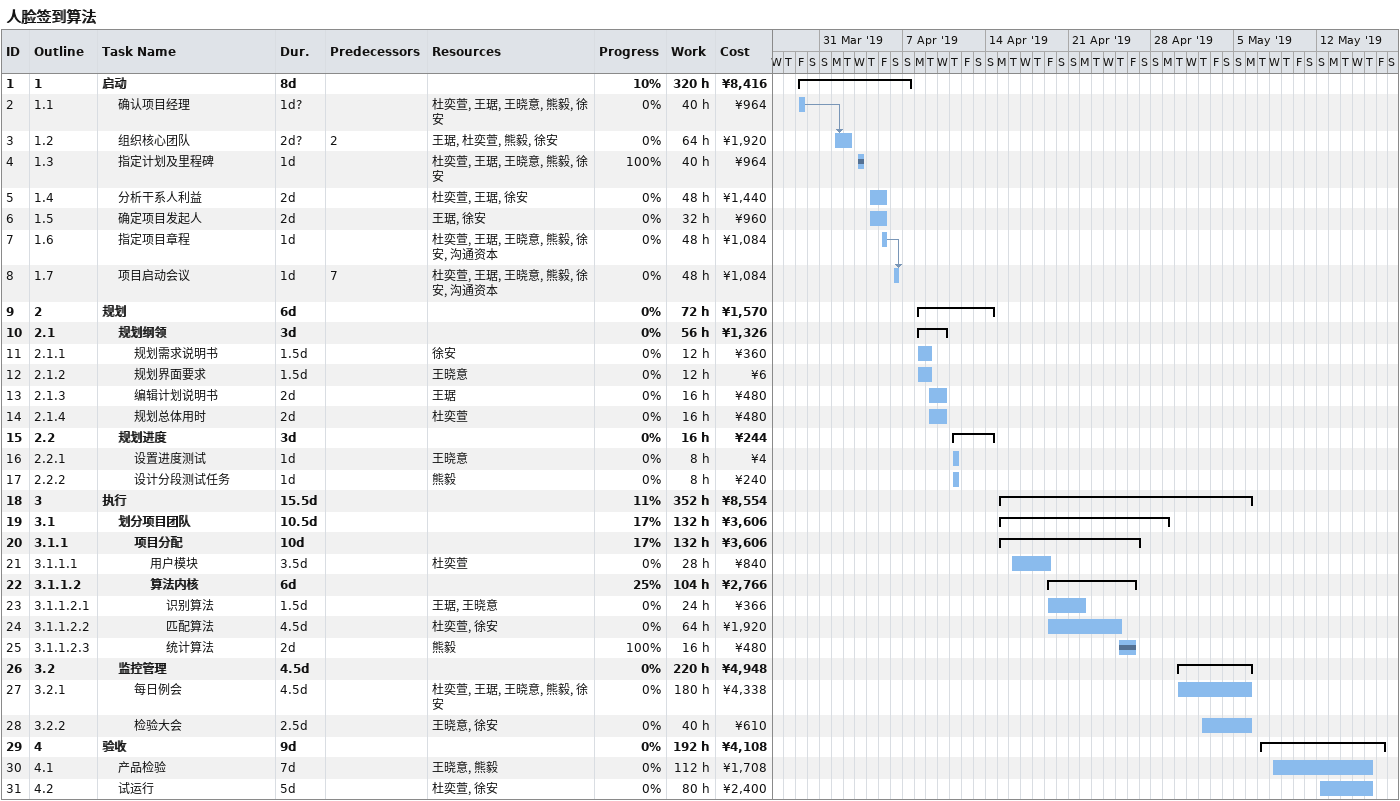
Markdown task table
人脸签到算法

| ID | WBS | Task | Duration | Start | Finish | Predecessors | Resources | % complete | Work (h) | Cost (¥) |
|---|---|---|---|---|---|---|---|---|---|---|
| 1 | 1 | **启动** | 8d | 2019-03-29 | 2019-04-07 |  |  | 10 | 320 | 8416 |
| 2 | 1.1 | 确认项目经理 | 1d? | 2019-03-29 | 2019-03-29 |  | 杜奕萱, 王琚, 王晓意, 熊毅, 徐安 | 0 | 40 | 964 |
| 3 | 1.2 | 组织核心团队 | 2d? | 2019-04-01 | 2019-04-02 | 2 | 王琚, 杜奕萱, 熊毅, 徐安 | 0 | 64 | 1920 |
| 4 | 1.3 | 指定计划及里程碑 | 1d | 2019-04-03 | 2019-04-03 |  | 杜奕萱, 王琚, 王晓意, 熊毅, 徐安 | 100 | 40 | 964 |
| 5 | 1.4 | 分析干系人利益 | 2d | 2019-04-04 | 2019-04-05 |  | 杜奕萱, 王琚, 徐安 | 0 | 48 | 1440 |
| 6 | 1.5 | 确定项目发起人 | 2d | 2019-04-04 | 2019-04-05 |  | 王琚, 徐安 | 0 | 32 | 960 |
| 7 | 1.6 | 指定项目章程 | 1d | 2019-04-05 | 2019-04-05 |  | 杜奕萱, 王琚, 王晓意, 熊毅, 徐安, 沟通资本 | 0 | 48 | 1084 |
| 8 | 1.7 | 项目启动会议 | 1d | 2019-04-06 | 2019-04-06 | 7 | 杜奕萱, 王琚, 王晓意, 熊毅, 徐安, 沟通资本 | 0 | 48 | 1084 |
| 9 | 2 | **规划** | 6d | 2019-04-08 | 2019-04-14 |  |  | 0 | 72 | 1570 |
| 10 | 2.1 | **规划纲领** | 3d | 2019-04-08 | 2019-04-10 |  |  | 0 | 56 | 1326 |
| 11 | 2.1.1 | 规划需求说明书 | 1.5d | 2019-04-08 | 2019-04-09 |  | 徐安 | 0 | 12 | 360 |
| 12 | 2.1.2 | 规划界面要求 | 1.5d | 2019-04-08 | 2019-04-09 |  | 王晓意 | 0 | 12 | 6 |
| 13 | 2.1.3 | 编辑计划说明书 | 2d | 2019-04-09 | 2019-04-10 |  | 王琚 | 0 | 16 | 480 |
| 14 | 2.1.4 | 规划总体用时 | 2d | 2019-04-09 | 2019-04-10 |  | 杜奕萱 | 0 | 16 | 480 |
| 15 | 2.2 | **规划进度** | 3d | 2019-04-11 | 2019-04-14 |  |  | 0 | 16 | 244 |
| 16 | 2.2.1 | 设置进度测试 | 1d | 2019-04-11 | 2019-04-11 |  | 王晓意 | 0 | 8 | 4 |
| 17 | 2.2.2 | 设计分段测试任务 | 1d | 2019-04-11 | 2019-04-11 |  | 熊毅 | 0 | 8 | 240 |
| 18 | 3 | **执行** | 15.5d | 2019-04-15 | 2019-05-06 |  |  | 11 | 352 | 8554 |
| 19 | 3.1 | **划分项目团队** | 10.5d | 2019-04-15 | 2019-04-29 |  |  | 17 | 132 | 3606 |
| 20 | 3.1.1 | **项目分配** | 10d | 2019-04-15 | 2019-04-27 |  |  | 17 | 132 | 3606 |
| 21 | 3.1.1.1 | 用户模块 | 3.5d | 2019-04-16 | 2019-04-19 |  | 杜奕萱 | 0 | 28 | 840 |
| 22 | 3.1.1.2 | **算法内核** | 6d | 2019-04-19 | 2019-04-26 |  |  | 25 | 104 | 2766 |
| 23 | 3.1.1.2.1 | 识别算法 | 1.5d | 2019-04-19 | 2019-04-22 |  | 王琚, 王晓意 | 0 | 24 | 366 |
| 24 | 3.1.1.2.2 | 匹配算法 | 4.5d | 2019-04-19 | 2019-04-25 |  | 杜奕萱, 徐安 | 0 | 64 | 1920 |
| 25 | 3.1.1.2.3 | 统计算法 | 2d | 2019-04-25 | 2019-04-26 |  | 熊毅 | 100 | 16 | 480 |
| 26 | 3.2 | **监控管理** | 4.5d | 2019-04-30 | 2019-05-06 |  |  | 0 | 220 | 4948 |
| 27 | 3.2.1 | 每日例会 | 4.5d | 2019-04-30 | 2019-05-06 |  | 杜奕萱, 王琚, 王晓意, 熊毅, 徐安 | 0 | 180 | 4338 |
| 28 | 3.2.2 | 检验大会 | 2.5d | 2019-05-02 | 2019-05-06 |  | 王晓意, 徐安 | 0 | 40 | 610 |
| 29 | 4 | **验收** | 9d | 2019-05-07 | 2019-05-17 |  |  | 0 | 192 | 4108 |
| 30 | 4.1 | 产品检验 | 7d | 2019-05-08 | 2019-05-16 |  | 王晓意, 熊毅 | 0 | 112 | 1708 |
| 31 | 4.2 | 试运行 | 5d | 2019-05-12 | 2019-05-16 |  | 杜奕萱, 徐安 | 0 | 80 | 2400 |
